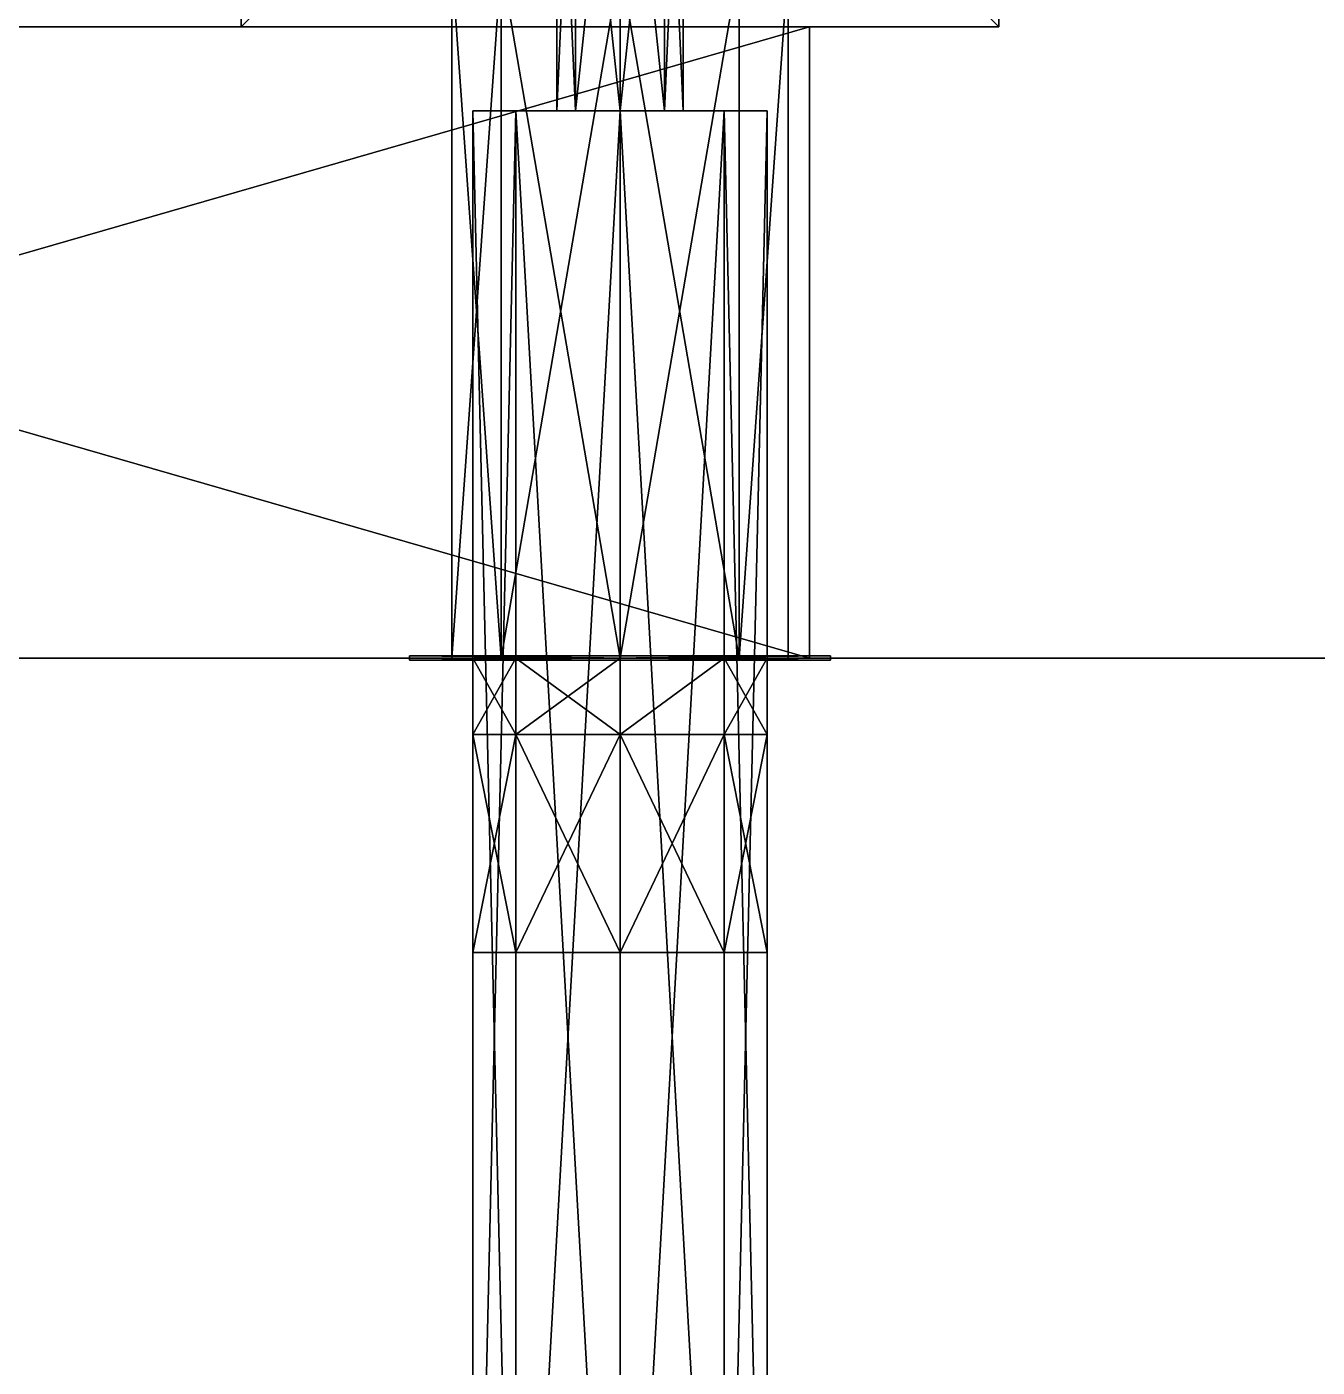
# Model space of a CAD drawing. Extents: x -150 to 2334, y -150 to 2984.
# Drawn here: x 1659.9 to 1690.57, y 759.61 to 791.46 of the extents above; entities that cross this region are included whole.
import ezdxf

# ---------------------------------------------------------------- set-up
doc = ezdxf.new("R2010")
doc.units = 0
for name, color, linetype in [('LAYER0', 7, 'CONTINUOUS'), ('LAYER108', 7, 'CONTINUOUS'), ('LAYER125', 7, 'CONTINUOUS'), ('LAYER142', 7, 'CONTINUOUS'), ('LAYER143', 9, 'CONTINUOUS'), ('LAYER159', 7, 'CONTINUOUS'), ('LAYER160', 9, 'CONTINUOUS'), ('LAYER243', 7, 'CONTINUOUS'), ('LAYER244', 9, 'CONTINUOUS'), ('LAYER248', 254, 'CONTINUOUS'), ('LAYER260', 9, 'CONTINUOUS'), ('LAYER261', 251, 'CONTINUOUS'), ('LAYER265', 254, 'CONTINUOUS'), ('LAYER277', 7, 'CONTINUOUS'), ('LAYER310', 7, 'CONTINUOUS'), ('LAYER361', 253, 'CONTINUOUS'), ('LAYER363', 253, 'CONTINUOUS'), ('LAYER365', 253, 'CONTINUOUS'), ('LAYER367', 253, 'CONTINUOUS'), ('LAYER369', 253, 'CONTINUOUS')]:
    doc.layers.add(name, color=color, linetype=linetype)

msp = doc.modelspace()

# ---------------------------------------------------------------- linework, layer by layer
at = {"layer": 'LAYER0', "invisible_edges": 1}
for points in [[(2334, 2984, -5), (-150, -150, -5), (-150, 2984, -5), (2334, 2984, -5)], [(-150, -150, -5), (2334, 2984, -5), (2334, -150, -5), (-150, -150, -5)], [(2334, -150), (-150, 2984), (-150, -150), (2334, -150)], [(-150, 2984), (2334, -150), (2334, 2984), (-150, 2984)]]:
    msp.add_3dface(points, dxfattribs=at)
at = {"layer": 'LAYER108', "invisible_edges": 1}
for points in [[(2139.4, 1489.128, 866), (1674, 776.4584, 866), (2139.4, 776.4584, 866), (2139.4, 1489.128, 866)], [(1674, 776.4584, 866), (2139.4, 1489.128, 866), (1674, 1489.128, 866), (1674, 776.4584, 866)], [(1674, 1489.128, 848), (1674, 776.4584, 866), (1674, 1489.128, 866), (1674, 1489.128, 848)], [(1674, 776.4584, 866), (1674, 1489.128, 848), (1674, 776.4584, 848), (1674, 776.4584, 866)], [(1674, 1489.128, 848), (2139.4, 776.4584, 848), (1674, 776.4584, 848), (1674, 1489.128, 848)], [(2139.4, 776.4584, 848), (1674, 1489.128, 848), (2139.4, 1489.128, 848), (2139.4, 776.4584, 848)], [(2139.4, 776.4584, 848), (1674, 776.4584, 866), (1674, 776.4584, 848), (2139.4, 776.4584, 848)], [(1674, 776.4584, 866), (2139.4, 776.4584, 848), (2139.4, 776.4584, 866), (1674, 776.4584, 866)]]:
    msp.add_3dface(points, dxfattribs=at)
at = {"layer": 'LAYER125', "invisible_edges": 1}
for points in [[(2139.4, 1489.128, 1934), (1674, 776.4584, 1934), (2139.4, 776.4584, 1934), (2139.4, 1489.128, 1934)], [(1674, 776.4584, 1934), (2139.4, 1489.128, 1934), (1674, 1489.128, 1934), (1674, 776.4584, 1934)], [(1674, 1489.128, 1916), (1674, 776.4584, 1934), (1674, 1489.128, 1934), (1674, 1489.128, 1916)], [(1674, 776.4584, 1934), (1674, 1489.128, 1916), (1674, 776.4584, 1916), (1674, 776.4584, 1934)], [(1674, 1489.128, 1916), (2139.4, 776.4584, 1916), (1674, 776.4584, 1916), (1674, 1489.128, 1916)], [(2139.4, 776.4584, 1916), (1674, 1489.128, 1916), (2139.4, 1489.128, 1916), (2139.4, 776.4584, 1916)], [(2139.4, 776.4584, 1916), (1674, 776.4584, 1934), (1674, 776.4584, 1916), (2139.4, 776.4584, 1916)], [(1674, 776.4584, 1934), (2139.4, 776.4584, 1916), (2139.4, 776.4584, 1934), (1674, 776.4584, 1934)]]:
    msp.add_3dface(points, dxfattribs=at)
at = {"layer": 'LAYER142', "invisible_edges": 1}
for points in [[(2139.4, 1489.128, 1184), (1614, 776.4584, 1184), (2139.4, 776.4584, 1184), (2139.4, 1489.128, 1184)], [(1614, 776.4584, 1184), (2139.4, 1489.128, 1184), (1614, 1489.128, 1184), (1614, 776.4584, 1184)], [(1614, 1489.128, 1166), (2139.4, 776.4584, 1166), (1614, 776.4584, 1166), (1614, 1489.128, 1166)], [(2139.4, 776.4584, 1166), (1614, 1489.128, 1166), (2139.4, 1489.128, 1166), (2139.4, 776.4584, 1166)], [(2139.4, 776.4584, 1166), (1614, 776.4584, 1184), (1614, 776.4584, 1166), (2139.4, 776.4584, 1166)], [(1614, 776.4584, 1184), (2139.4, 776.4584, 1166), (2139.4, 776.4584, 1184), (1614, 776.4584, 1184)]]:
    msp.add_3dface(points, dxfattribs=at)
at = {"layer": 'LAYER143'}
for points in [[(1671.172, 792.9584, 1177.828), (1670, 792.9584, 1175), (1671.172, 776.4584, 1177.828), (1671.172, 792.9584, 1177.828)], [(1671.172, 776.4584, 1177.828), (1670, 792.9584, 1175), (1670, 776.4584, 1175), (1671.172, 776.4584, 1177.828)], [(1670, 792.9584, 1175), (1671.172, 792.9584, 1172.172), (1670, 776.4584, 1175), (1670, 792.9584, 1175)], [(1670, 776.4584, 1175), (1671.172, 792.9584, 1172.172), (1671.172, 776.4584, 1172.172), (1670, 776.4584, 1175)], [(1674, 792.9584, 1179), (1671.172, 792.9584, 1177.828), (1674, 776.4584, 1179), (1674, 792.9584, 1179)], [(1674, 776.4584, 1179), (1671.172, 792.9584, 1177.828), (1671.172, 776.4584, 1177.828), (1674, 776.4584, 1179)], [(1671.172, 792.9584, 1172.172), (1674, 792.9584, 1171), (1671.172, 776.4584, 1172.172), (1671.172, 792.9584, 1172.172)], [(1671.172, 776.4584, 1172.172), (1674, 792.9584, 1171), (1674, 776.4584, 1171), (1671.172, 776.4584, 1172.172)], [(1671.172, 792.9584, 1172.172), (1674, 792.9584, 1171), (1671.172, 776.4584, 1172.172), (1671.172, 792.9584, 1172.172)], [(1671.172, 776.4584, 1172.172), (1674, 792.9584, 1171), (1674, 776.4584, 1171), (1671.172, 776.4584, 1172.172)], [(1676.828, 792.9584, 1177.828), (1674, 792.9584, 1179), (1676.828, 776.4584, 1177.828), (1676.828, 792.9584, 1177.828)], [(1676.828, 776.4584, 1177.828), (1674, 792.9584, 1179), (1674, 776.4584, 1179), (1676.828, 776.4584, 1177.828)], [(1674, 792.9584, 1171), (1676.828, 792.9584, 1172.172), (1674, 776.4584, 1171), (1674, 792.9584, 1171)], [(1674, 776.4584, 1171), (1676.828, 792.9584, 1172.172), (1676.828, 776.4584, 1172.172), (1674, 776.4584, 1171)], [(1676.828, 792.9584, 1177.828), (1676.828, 776.4584, 1177.828), (1678, 792.9584, 1175), (1676.828, 792.9584, 1177.828)], [(1678, 792.9584, 1175), (1676.828, 776.4584, 1177.828), (1678, 776.4584, 1175), (1678, 792.9584, 1175)], [(1678, 776.4584, 1175), (1676.828, 776.4584, 1172.172), (1678, 792.9584, 1175), (1678, 776.4584, 1175)], [(1678, 792.9584, 1175), (1676.828, 776.4584, 1172.172), (1676.828, 792.9584, 1172.172), (1678, 792.9584, 1175)], [(1679, 776.5084, 1180), (1679, 776.5084, 1170), (1669, 776.5084, 1180), (1679, 776.5084, 1180)], [(1669, 776.5084, 1180), (1679, 776.5084, 1170), (1669, 776.5084, 1170), (1669, 776.5084, 1180)], [(1679, 776.4084, 1180), (1679, 776.5084, 1180), (1669, 776.4084, 1180), (1679, 776.4084, 1180)], [(1669, 776.4084, 1180), (1679, 776.5084, 1180), (1669, 776.5084, 1180), (1669, 776.4084, 1180)], [(1669, 776.5084, 1180), (1669, 776.4084, 1180), (1669, 776.5084, 1170), (1669, 776.5084, 1180)], [(1669, 776.5084, 1170), (1669, 776.4084, 1180), (1669, 776.4084, 1170), (1669, 776.5084, 1170)], [(1669, 776.4084, 1170), (1669, 776.5084, 1170), (1679, 776.4084, 1170), (1669, 776.4084, 1170)], [(1679, 776.4084, 1170), (1669, 776.5084, 1170), (1679, 776.5084, 1170), (1679, 776.4084, 1170)], [(1679, 776.5084, 1180), (1679, 776.5084, 1170), (1669, 776.5084, 1180), (1679, 776.5084, 1180)], [(1669, 776.5084, 1180), (1679, 776.5084, 1170), (1669, 776.5084, 1170), (1669, 776.5084, 1180)], [(1669, 776.5084, 1170), (1669, 776.4084, 1170), (1669, 776.5084, 1180), (1669, 776.5084, 1170)], [(1669, 776.5084, 1180), (1669, 776.4084, 1170), (1669, 776.4084, 1180), (1669, 776.5084, 1180)], [(1669, 776.4084, 1170), (1669, 776.5084, 1170), (1679, 776.4084, 1170), (1669, 776.4084, 1170)], [(1679, 776.4084, 1170), (1669, 776.5084, 1170), (1679, 776.5084, 1170), (1679, 776.4084, 1170)], [(1679, 776.4084, 1180), (1679, 776.5084, 1180), (1669, 776.4084, 1180), (1679, 776.4084, 1180)], [(1669, 776.4084, 1180), (1679, 776.5084, 1180), (1669, 776.5084, 1180), (1669, 776.4084, 1180)], [(1679, 776.4084, 1180), (1679, 776.4084, 1170), (1669, 776.4084, 1180), (1679, 776.4084, 1180)], [(1669, 776.4084, 1180), (1679, 776.4084, 1170), (1669, 776.4084, 1170), (1669, 776.4084, 1180)], [(1669, 776.4084, 1180), (1669, 776.4084, 1170), (1679, 776.4084, 1180), (1669, 776.4084, 1180)], [(1679, 776.4084, 1180), (1669, 776.4084, 1170), (1679, 776.4084, 1170), (1679, 776.4084, 1180)], [(1670.5, 776.4584, 1175), (1670.5, 774.6381, 1175), (1671.525, 776.4584, 1177.475), (1670.5, 776.4584, 1175)], [(1671.525, 776.4584, 1177.475), (1670.5, 774.6381, 1175), (1671.525, 774.6381, 1177.475), (1671.525, 776.4584, 1177.475)], [(1671.525, 776.4584, 1172.525), (1671.525, 774.6381, 1172.525), (1670.5, 776.4584, 1175), (1671.525, 776.4584, 1172.525)], [(1670.5, 776.4584, 1175), (1671.525, 774.6381, 1172.525), (1670.5, 774.6381, 1175), (1670.5, 776.4584, 1175)], [(1671.525, 776.4584, 1177.475), (1671.525, 774.6381, 1177.475), (1674, 776.4584, 1178.5), (1671.525, 776.4584, 1177.475)], [(1674, 776.4584, 1178.5), (1671.525, 774.6381, 1177.475), (1674, 774.6381, 1178.5), (1674, 776.4584, 1178.5)], [(1671.525, 774.6381, 1172.525), (1671.525, 776.4584, 1172.525), (1674, 774.6381, 1171.5), (1671.525, 774.6381, 1172.525)], [(1674, 774.6381, 1171.5), (1671.525, 776.4584, 1172.525), (1674, 776.4584, 1171.5), (1674, 774.6381, 1171.5)], [(1671.525, 776.4584, 1172.525), (1674, 776.4584, 1171.5), (1671.525, 774.6381, 1172.525), (1671.525, 776.4584, 1172.525)], [(1671.525, 774.6381, 1172.525), (1674, 776.4584, 1171.5), (1674, 774.6381, 1171.5), (1671.525, 774.6381, 1172.525)], [(1674, 776.4584, 1178.5), (1674, 774.6381, 1178.5), (1676.475, 776.4584, 1177.475), (1674, 776.4584, 1178.5)], [(1676.475, 776.4584, 1177.475), (1674, 774.6381, 1178.5), (1676.475, 774.6381, 1177.475), (1676.475, 776.4584, 1177.475)], [(1676.475, 774.6381, 1172.525), (1674, 774.6381, 1171.5), (1676.475, 776.4584, 1172.525), (1676.475, 774.6381, 1172.525)], [(1676.475, 776.4584, 1172.525), (1674, 774.6381, 1171.5), (1674, 776.4584, 1171.5), (1676.475, 776.4584, 1172.525)], [(1676.475, 774.6381, 1177.475), (1677.5, 774.6381, 1175), (1676.475, 776.4584, 1177.475), (1676.475, 774.6381, 1177.475)], [(1676.475, 776.4584, 1177.475), (1677.5, 774.6381, 1175), (1677.5, 776.4584, 1175), (1676.475, 776.4584, 1177.475)], [(1677.5, 774.6381, 1175), (1676.475, 774.6381, 1172.525), (1677.5, 776.4584, 1175), (1677.5, 774.6381, 1175)], [(1677.5, 776.4584, 1175), (1676.475, 774.6381, 1172.525), (1676.475, 776.4584, 1172.525), (1677.5, 776.4584, 1175)], [(1679, 776.5084, 1170), (1679, 776.4084, 1170), (1679, 776.5084, 1180), (1679, 776.5084, 1170)], [(1679, 776.5084, 1180), (1679, 776.4084, 1170), (1679, 776.4084, 1180), (1679, 776.5084, 1180)], [(1679, 776.4084, 1170), (1679, 776.5084, 1170), (1679, 776.4084, 1180), (1679, 776.4084, 1170)], [(1679, 776.4084, 1180), (1679, 776.5084, 1170), (1679, 776.5084, 1180), (1679, 776.4084, 1180)], [(1671.525, 774.6381, 1177.475), (1670.5, 774.6381, 1175), (1671.525, 769.4584, 1177.475), (1671.525, 774.6381, 1177.475)], [(1671.525, 769.4584, 1177.475), (1670.5, 774.6381, 1175), (1670.5, 769.4584, 1175), (1671.525, 769.4584, 1177.475)], [(1670.5, 774.6381, 1175), (1671.525, 774.6381, 1172.525), (1670.5, 769.4584, 1175), (1670.5, 774.6381, 1175)], [(1670.5, 769.4584, 1175), (1671.525, 774.6381, 1172.525), (1671.525, 769.4584, 1172.525), (1670.5, 769.4584, 1175)], [(1674, 774.6381, 1178.5), (1671.525, 774.6381, 1177.475), (1674, 769.4584, 1178.5), (1674, 774.6381, 1178.5)], [(1674, 769.4584, 1178.5), (1671.525, 774.6381, 1177.475), (1671.525, 769.4584, 1177.475), (1674, 769.4584, 1178.5)], [(1671.525, 769.4584, 1172.525), (1671.525, 774.6381, 1172.525), (1674, 769.4584, 1171.5), (1671.525, 769.4584, 1172.525)], [(1674, 769.4584, 1171.5), (1671.525, 774.6381, 1172.525), (1674, 774.6381, 1171.5), (1674, 769.4584, 1171.5)], [(1671.525, 774.6381, 1172.525), (1674, 774.6381, 1171.5), (1671.525, 769.4584, 1172.525), (1671.525, 774.6381, 1172.525)], [(1671.525, 769.4584, 1172.525), (1674, 774.6381, 1171.5), (1674, 769.4584, 1171.5), (1671.525, 769.4584, 1172.525)], [(1676.475, 774.6381, 1177.475), (1674, 774.6381, 1178.5), (1676.475, 769.4584, 1177.475), (1676.475, 774.6381, 1177.475)], [(1676.475, 769.4584, 1177.475), (1674, 774.6381, 1178.5), (1674, 769.4584, 1178.5), (1676.475, 769.4584, 1177.475)], [(1676.475, 769.4584, 1172.525), (1674, 769.4584, 1171.5), (1676.475, 774.6381, 1172.525), (1676.475, 769.4584, 1172.525)], [(1676.475, 774.6381, 1172.525), (1674, 769.4584, 1171.5), (1674, 774.6381, 1171.5), (1676.475, 774.6381, 1172.525)], [(1676.475, 769.4584, 1177.475), (1677.5, 769.4584, 1175), (1676.475, 774.6381, 1177.475), (1676.475, 769.4584, 1177.475)], [(1676.475, 774.6381, 1177.475), (1677.5, 769.4584, 1175), (1677.5, 774.6381, 1175), (1676.475, 774.6381, 1177.475)], [(1677.5, 769.4584, 1175), (1676.475, 769.4584, 1172.525), (1677.5, 774.6381, 1175), (1677.5, 769.4584, 1175)], [(1677.5, 774.6381, 1175), (1676.475, 769.4584, 1172.525), (1676.475, 774.6381, 1172.525), (1677.5, 774.6381, 1175)], [(1671.525, 769.4584, 1177.475), (1670.5, 769.4584, 1175), (1677.5, 769.4584, 1175), (1671.525, 769.4584, 1177.475)], [(1677.5, 769.4584, 1175), (1670.5, 769.4584, 1175), (1676.475, 769.4584, 1172.525), (1677.5, 769.4584, 1175)], [(1676.475, 769.4584, 1172.525), (1670.5, 769.4584, 1175), (1674, 769.4584, 1171.5), (1676.475, 769.4584, 1172.525)], [(1674, 769.4584, 1171.5), (1670.5, 769.4584, 1175), (1671.525, 769.4584, 1172.525), (1674, 769.4584, 1171.5)], [(1674, 769.4584, 1178.5), (1671.525, 769.4584, 1177.475), (1676.475, 769.4584, 1177.475), (1674, 769.4584, 1178.5)], [(1676.475, 769.4584, 1177.475), (1671.525, 769.4584, 1177.475), (1677.5, 769.4584, 1175), (1676.475, 769.4584, 1177.475)]]:
    msp.add_3dface(points, dxfattribs=at)
at = {"layer": 'LAYER159', "invisible_edges": 1}
for points in [[(2139.4, 1489.128, 1578), (1614, 776.4584, 1578), (2139.4, 776.4584, 1578), (2139.4, 1489.128, 1578)], [(1614, 776.4584, 1578), (2139.4, 1489.128, 1578), (1614, 1489.128, 1578), (1614, 776.4584, 1578)], [(1614, 1489.128, 1560), (2139.4, 776.4584, 1560), (1614, 776.4584, 1560), (1614, 1489.128, 1560)], [(2139.4, 776.4584, 1560), (1614, 1489.128, 1560), (2139.4, 1489.128, 1560), (2139.4, 776.4584, 1560)], [(2139.4, 776.4584, 1560), (1614, 776.4584, 1578), (1614, 776.4584, 1560), (2139.4, 776.4584, 1560)], [(1614, 776.4584, 1578), (2139.4, 776.4584, 1560), (2139.4, 776.4584, 1578), (1614, 776.4584, 1578)]]:
    msp.add_3dface(points, dxfattribs=at)
at = {"layer": 'LAYER160'}
for points in [[(1671.172, 792.9584, 1571.828), (1670, 792.9584, 1569), (1671.172, 776.4584, 1571.828), (1671.172, 792.9584, 1571.828)], [(1671.172, 776.4584, 1571.828), (1670, 792.9584, 1569), (1670, 776.4584, 1569), (1671.172, 776.4584, 1571.828)], [(1670, 792.9584, 1569), (1671.172, 792.9584, 1566.172), (1670, 776.4584, 1569), (1670, 792.9584, 1569)], [(1670, 776.4584, 1569), (1671.172, 792.9584, 1566.172), (1671.172, 776.4584, 1566.172), (1670, 776.4584, 1569)], [(1674, 792.9584, 1573), (1671.172, 792.9584, 1571.828), (1674, 776.4584, 1573), (1674, 792.9584, 1573)], [(1674, 776.4584, 1573), (1671.172, 792.9584, 1571.828), (1671.172, 776.4584, 1571.828), (1674, 776.4584, 1573)], [(1671.172, 792.9584, 1566.172), (1674, 792.9584, 1565), (1671.172, 776.4584, 1566.172), (1671.172, 792.9584, 1566.172)], [(1671.172, 776.4584, 1566.172), (1674, 792.9584, 1565), (1674, 776.4584, 1565), (1671.172, 776.4584, 1566.172)], [(1671.172, 792.9584, 1566.172), (1674, 792.9584, 1565), (1671.172, 776.4584, 1566.172), (1671.172, 792.9584, 1566.172)], [(1671.172, 776.4584, 1566.172), (1674, 792.9584, 1565), (1674, 776.4584, 1565), (1671.172, 776.4584, 1566.172)], [(1676.828, 792.9584, 1571.828), (1674, 792.9584, 1573), (1676.828, 776.4584, 1571.828), (1676.828, 792.9584, 1571.828)], [(1676.828, 776.4584, 1571.828), (1674, 792.9584, 1573), (1674, 776.4584, 1573), (1676.828, 776.4584, 1571.828)], [(1674, 792.9584, 1565), (1676.828, 792.9584, 1566.172), (1674, 776.4584, 1565), (1674, 792.9584, 1565)], [(1674, 776.4584, 1565), (1676.828, 792.9584, 1566.172), (1676.828, 776.4584, 1566.172), (1674, 776.4584, 1565)], [(1676.828, 792.9584, 1571.828), (1676.828, 776.4584, 1571.828), (1678, 792.9584, 1569), (1676.828, 792.9584, 1571.828)], [(1678, 792.9584, 1569), (1676.828, 776.4584, 1571.828), (1678, 776.4584, 1569), (1678, 792.9584, 1569)], [(1678, 776.4584, 1569), (1676.828, 776.4584, 1566.172), (1678, 792.9584, 1569), (1678, 776.4584, 1569)], [(1678, 792.9584, 1569), (1676.828, 776.4584, 1566.172), (1676.828, 792.9584, 1566.172), (1678, 792.9584, 1569)], [(1679, 776.5084, 1574), (1679, 776.5084, 1564), (1669, 776.5084, 1574), (1679, 776.5084, 1574)], [(1669, 776.5084, 1574), (1679, 776.5084, 1564), (1669, 776.5084, 1564), (1669, 776.5084, 1574)], [(1679, 776.4084, 1574), (1679, 776.5084, 1574), (1669, 776.4084, 1574), (1679, 776.4084, 1574)], [(1669, 776.4084, 1574), (1679, 776.5084, 1574), (1669, 776.5084, 1574), (1669, 776.4084, 1574)], [(1669, 776.5084, 1574), (1669, 776.4084, 1574), (1669, 776.5084, 1564), (1669, 776.5084, 1574)], [(1669, 776.5084, 1564), (1669, 776.4084, 1574), (1669, 776.4084, 1564), (1669, 776.5084, 1564)], [(1669, 776.4084, 1564), (1669, 776.5084, 1564), (1679, 776.4084, 1564), (1669, 776.4084, 1564)], [(1679, 776.4084, 1564), (1669, 776.5084, 1564), (1679, 776.5084, 1564), (1679, 776.4084, 1564)], [(1679, 776.5084, 1574), (1679, 776.5084, 1564), (1669, 776.5084, 1574), (1679, 776.5084, 1574)], [(1669, 776.5084, 1574), (1679, 776.5084, 1564), (1669, 776.5084, 1564), (1669, 776.5084, 1574)], [(1669, 776.5084, 1564), (1669, 776.4084, 1564), (1669, 776.5084, 1574), (1669, 776.5084, 1564)], [(1669, 776.5084, 1574), (1669, 776.4084, 1564), (1669, 776.4084, 1574), (1669, 776.5084, 1574)], [(1669, 776.4084, 1564), (1669, 776.5084, 1564), (1679, 776.4084, 1564), (1669, 776.4084, 1564)], [(1679, 776.4084, 1564), (1669, 776.5084, 1564), (1679, 776.5084, 1564), (1679, 776.4084, 1564)], [(1679, 776.4084, 1574), (1679, 776.5084, 1574), (1669, 776.4084, 1574), (1679, 776.4084, 1574)], [(1669, 776.4084, 1574), (1679, 776.5084, 1574), (1669, 776.5084, 1574), (1669, 776.4084, 1574)], [(1679, 776.4084, 1574), (1679, 776.4084, 1564), (1669, 776.4084, 1574), (1679, 776.4084, 1574)], [(1669, 776.4084, 1574), (1679, 776.4084, 1564), (1669, 776.4084, 1564), (1669, 776.4084, 1574)], [(1669, 776.4084, 1574), (1669, 776.4084, 1564), (1679, 776.4084, 1574), (1669, 776.4084, 1574)], [(1679, 776.4084, 1574), (1669, 776.4084, 1564), (1679, 776.4084, 1564), (1679, 776.4084, 1574)], [(1670.5, 776.4584, 1569), (1670.5, 774.6381, 1569), (1671.525, 776.4584, 1571.475), (1670.5, 776.4584, 1569)], [(1671.525, 776.4584, 1571.475), (1670.5, 774.6381, 1569), (1671.525, 774.6381, 1571.475), (1671.525, 776.4584, 1571.475)], [(1671.525, 776.4584, 1566.525), (1671.525, 774.6381, 1566.525), (1670.5, 776.4584, 1569), (1671.525, 776.4584, 1566.525)], [(1670.5, 776.4584, 1569), (1671.525, 774.6381, 1566.525), (1670.5, 774.6381, 1569), (1670.5, 776.4584, 1569)], [(1671.525, 776.4584, 1571.475), (1671.525, 774.6381, 1571.475), (1674, 776.4584, 1572.5), (1671.525, 776.4584, 1571.475)], [(1674, 776.4584, 1572.5), (1671.525, 774.6381, 1571.475), (1674, 774.6381, 1572.5), (1674, 776.4584, 1572.5)], [(1671.525, 774.6381, 1566.525), (1671.525, 776.4584, 1566.525), (1674, 774.6381, 1565.5), (1671.525, 774.6381, 1566.525)], [(1674, 774.6381, 1565.5), (1671.525, 776.4584, 1566.525), (1674, 776.4584, 1565.5), (1674, 774.6381, 1565.5)], [(1671.525, 776.4584, 1566.525), (1674, 776.4584, 1565.5), (1671.525, 774.6381, 1566.525), (1671.525, 776.4584, 1566.525)], [(1671.525, 774.6381, 1566.525), (1674, 776.4584, 1565.5), (1674, 774.6381, 1565.5), (1671.525, 774.6381, 1566.525)], [(1674, 776.4584, 1572.5), (1674, 774.6381, 1572.5), (1676.475, 776.4584, 1571.475), (1674, 776.4584, 1572.5)], [(1676.475, 776.4584, 1571.475), (1674, 774.6381, 1572.5), (1676.475, 774.6381, 1571.475), (1676.475, 776.4584, 1571.475)], [(1676.475, 774.6381, 1566.525), (1674, 774.6381, 1565.5), (1676.475, 776.4584, 1566.525), (1676.475, 774.6381, 1566.525)], [(1676.475, 776.4584, 1566.525), (1674, 774.6381, 1565.5), (1674, 776.4584, 1565.5), (1676.475, 776.4584, 1566.525)], [(1676.475, 774.6381, 1571.475), (1677.5, 774.6381, 1569), (1676.475, 776.4584, 1571.475), (1676.475, 774.6381, 1571.475)], [(1676.475, 776.4584, 1571.475), (1677.5, 774.6381, 1569), (1677.5, 776.4584, 1569), (1676.475, 776.4584, 1571.475)], [(1677.5, 774.6381, 1569), (1676.475, 774.6381, 1566.525), (1677.5, 776.4584, 1569), (1677.5, 774.6381, 1569)], [(1677.5, 776.4584, 1569), (1676.475, 774.6381, 1566.525), (1676.475, 776.4584, 1566.525), (1677.5, 776.4584, 1569)], [(1679, 776.5084, 1564), (1679, 776.4084, 1564), (1679, 776.5084, 1574), (1679, 776.5084, 1564)], [(1679, 776.5084, 1574), (1679, 776.4084, 1564), (1679, 776.4084, 1574), (1679, 776.5084, 1574)], [(1679, 776.4084, 1564), (1679, 776.5084, 1564), (1679, 776.4084, 1574), (1679, 776.4084, 1564)], [(1679, 776.4084, 1574), (1679, 776.5084, 1564), (1679, 776.5084, 1574), (1679, 776.4084, 1574)], [(1671.525, 774.6381, 1571.475), (1670.5, 774.6381, 1569), (1671.525, 769.4584, 1571.475), (1671.525, 774.6381, 1571.475)], [(1671.525, 769.4584, 1571.475), (1670.5, 774.6381, 1569), (1670.5, 769.4584, 1569), (1671.525, 769.4584, 1571.475)], [(1670.5, 774.6381, 1569), (1671.525, 774.6381, 1566.525), (1670.5, 769.4584, 1569), (1670.5, 774.6381, 1569)], [(1670.5, 769.4584, 1569), (1671.525, 774.6381, 1566.525), (1671.525, 769.4584, 1566.525), (1670.5, 769.4584, 1569)], [(1674, 774.6381, 1572.5), (1671.525, 774.6381, 1571.475), (1674, 769.4584, 1572.5), (1674, 774.6381, 1572.5)], [(1674, 769.4584, 1572.5), (1671.525, 774.6381, 1571.475), (1671.525, 769.4584, 1571.475), (1674, 769.4584, 1572.5)], [(1671.525, 769.4584, 1566.525), (1671.525, 774.6381, 1566.525), (1674, 769.4584, 1565.5), (1671.525, 769.4584, 1566.525)], [(1674, 769.4584, 1565.5), (1671.525, 774.6381, 1566.525), (1674, 774.6381, 1565.5), (1674, 769.4584, 1565.5)], [(1671.525, 774.6381, 1566.525), (1674, 774.6381, 1565.5), (1671.525, 769.4584, 1566.525), (1671.525, 774.6381, 1566.525)], [(1671.525, 769.4584, 1566.525), (1674, 774.6381, 1565.5), (1674, 769.4584, 1565.5), (1671.525, 769.4584, 1566.525)], [(1676.475, 774.6381, 1571.475), (1674, 774.6381, 1572.5), (1676.475, 769.4584, 1571.475), (1676.475, 774.6381, 1571.475)], [(1676.475, 769.4584, 1571.475), (1674, 774.6381, 1572.5), (1674, 769.4584, 1572.5), (1676.475, 769.4584, 1571.475)], [(1676.475, 769.4584, 1566.525), (1674, 769.4584, 1565.5), (1676.475, 774.6381, 1566.525), (1676.475, 769.4584, 1566.525)], [(1676.475, 774.6381, 1566.525), (1674, 769.4584, 1565.5), (1674, 774.6381, 1565.5), (1676.475, 774.6381, 1566.525)], [(1676.475, 769.4584, 1571.475), (1677.5, 769.4584, 1569), (1676.475, 774.6381, 1571.475), (1676.475, 769.4584, 1571.475)], [(1676.475, 774.6381, 1571.475), (1677.5, 769.4584, 1569), (1677.5, 774.6381, 1569), (1676.475, 774.6381, 1571.475)], [(1677.5, 769.4584, 1569), (1676.475, 769.4584, 1566.525), (1677.5, 774.6381, 1569), (1677.5, 769.4584, 1569)], [(1677.5, 774.6381, 1569), (1676.475, 769.4584, 1566.525), (1676.475, 774.6381, 1566.525), (1677.5, 774.6381, 1569)], [(1671.525, 769.4584, 1571.475), (1670.5, 769.4584, 1569), (1677.5, 769.4584, 1569), (1671.525, 769.4584, 1571.475)], [(1677.5, 769.4584, 1569), (1670.5, 769.4584, 1569), (1676.475, 769.4584, 1566.525), (1677.5, 769.4584, 1569)], [(1676.475, 769.4584, 1566.525), (1670.5, 769.4584, 1569), (1674, 769.4584, 1565.5), (1676.475, 769.4584, 1566.525)], [(1674, 769.4584, 1565.5), (1670.5, 769.4584, 1569), (1671.525, 769.4584, 1566.525), (1674, 769.4584, 1565.5)], [(1674, 769.4584, 1572.5), (1671.525, 769.4584, 1571.475), (1676.475, 769.4584, 1571.475), (1674, 769.4584, 1572.5)], [(1676.475, 769.4584, 1571.475), (1671.525, 769.4584, 1571.475), (1677.5, 769.4584, 1569), (1676.475, 769.4584, 1571.475)]]:
    msp.add_3dface(points, dxfattribs=at)
at = {"layer": 'LAYER243', "invisible_edges": 1}
for points in [[(2164, 776.458), (1614, 758.458), (1614, 776.458), (2164, 776.458)], [(1614, 758.458), (2164, 776.458), (2164, 758.458), (1614, 758.458)], [(2164, 758.458, 2350), (1614, 776.458, 2350), (1614, 758.458, 2350), (2164, 758.458, 2350)], [(1614, 776.458, 2350), (2164, 758.458, 2350), (2164, 776.458, 2350), (1614, 776.458, 2350)], [(1614, 776.458, 2350), (2164, 776.458), (1614, 776.458), (1614, 776.458, 2350)], [(2164, 776.458), (1614, 776.458, 2350), (2164, 776.458, 2350), (2164, 776.458)]]:
    msp.add_3dface(points, dxfattribs=at)
at = {"layer": 'LAYER244'}
for points in [[(1672.939, 799.458, 87.93934), (1672.5, 789.458, 89), (1672.5, 799.458, 89), (1672.939, 799.458, 87.93934)], [(1672.939, 789.458, 87.93934), (1672.5, 789.458, 89), (1672.939, 799.458, 87.93934), (1672.939, 789.458, 87.93934)], [(1672.5, 799.458, 89), (1672.939, 789.458, 90.06066), (1672.939, 799.458, 90.06066), (1672.5, 799.458, 89)], [(1672.5, 789.458, 89), (1672.939, 789.458, 90.06066), (1672.5, 799.458, 89), (1672.5, 789.458, 89)], [(1674, 799.458, 87.5), (1672.939, 789.458, 87.93934), (1672.939, 799.458, 87.93934), (1674, 799.458, 87.5)], [(1674, 789.458, 87.5), (1672.939, 789.458, 87.93934), (1674, 799.458, 87.5), (1674, 789.458, 87.5)], [(1672.939, 799.458, 90.06066), (1674, 789.458, 90.5), (1674, 799.458, 90.5), (1672.939, 799.458, 90.06066)], [(1672.939, 789.458, 90.06066), (1674, 789.458, 90.5), (1672.939, 799.458, 90.06066), (1672.939, 789.458, 90.06066)], [(1675.061, 799.458, 87.93934), (1674, 789.458, 87.5), (1674, 799.458, 87.5), (1675.061, 799.458, 87.93934)], [(1675.061, 789.458, 87.93934), (1674, 789.458, 87.5), (1675.061, 799.458, 87.93934), (1675.061, 789.458, 87.93934)], [(1674, 799.458, 90.5), (1675.061, 789.458, 90.06066), (1675.061, 799.458, 90.06066), (1674, 799.458, 90.5)], [(1674, 789.458, 90.5), (1675.061, 789.458, 90.06066), (1674, 799.458, 90.5), (1674, 789.458, 90.5)], [(1675.5, 799.458, 89), (1675.061, 789.458, 87.93934), (1675.061, 799.458, 87.93934), (1675.5, 799.458, 89)], [(1675.5, 789.458, 89), (1675.061, 789.458, 87.93934), (1675.5, 799.458, 89), (1675.5, 789.458, 89)], [(1675.061, 799.458, 90.06066), (1675.5, 789.458, 89), (1675.5, 799.458, 89), (1675.061, 799.458, 90.06066)], [(1675.061, 789.458, 90.06066), (1675.5, 789.458, 89), (1675.061, 799.458, 90.06066), (1675.061, 789.458, 90.06066)], [(1670.5, 789.458, 89), (1671.525, 789.458, 91.47488), (1676.475, 789.458, 91.47488), (1670.5, 789.458, 89)], [(1671.525, 789.458, 86.52512), (1670.5, 789.458, 89), (1676.475, 789.458, 91.47488), (1671.525, 789.458, 86.52512)], [(1671.525, 745.458, 86.52512), (1670.5, 745.458, 89), (1670.5, 789.458, 89), (1671.525, 745.458, 86.52512)], [(1671.525, 789.458, 86.52512), (1671.525, 745.458, 86.52512), (1670.5, 789.458, 89), (1671.525, 789.458, 86.52512)], [(1670.5, 745.458, 89), (1671.525, 745.458, 91.47488), (1671.525, 789.458, 91.47488), (1670.5, 745.458, 89)], [(1670.5, 789.458, 89), (1670.5, 745.458, 89), (1671.525, 789.458, 91.47488), (1670.5, 789.458, 89)], [(1676.475, 789.458, 91.47488), (1671.525, 789.458, 91.47488), (1674, 789.458, 92.5), (1676.475, 789.458, 91.47488)], [(1677.5, 789.458, 89), (1671.525, 789.458, 86.52512), (1676.475, 789.458, 91.47488), (1677.5, 789.458, 89)], [(1676.475, 789.458, 86.52512), (1671.525, 789.458, 86.52512), (1677.5, 789.458, 89), (1676.475, 789.458, 86.52512)], [(1674, 789.458, 85.5), (1671.525, 789.458, 86.52512), (1676.475, 789.458, 86.52512), (1674, 789.458, 85.5)], [(1674, 745.458, 85.5), (1671.525, 745.458, 86.52512), (1671.525, 789.458, 86.52512), (1674, 745.458, 85.5)], [(1674, 789.458, 85.5), (1674, 745.458, 85.5), (1671.525, 789.458, 86.52512), (1674, 789.458, 85.5)], [(1671.525, 745.458, 91.47488), (1674, 745.458, 92.5), (1674, 789.458, 92.5), (1671.525, 745.458, 91.47488)], [(1671.525, 789.458, 91.47488), (1671.525, 745.458, 91.47488), (1674, 789.458, 92.5), (1671.525, 789.458, 91.47488)], [(1676.475, 745.458, 86.52512), (1674, 745.458, 85.5), (1674, 789.458, 85.5), (1676.475, 745.458, 86.52512)], [(1676.475, 789.458, 86.52512), (1676.475, 745.458, 86.52512), (1674, 789.458, 85.5), (1676.475, 789.458, 86.52512)], [(1674, 745.458, 92.5), (1676.475, 745.458, 91.47488), (1676.475, 789.458, 91.47488), (1674, 745.458, 92.5)], [(1674, 789.458, 92.5), (1674, 745.458, 92.5), (1676.475, 789.458, 91.47488), (1674, 789.458, 92.5)], [(1677.5, 745.458, 89), (1676.475, 745.458, 86.52512), (1676.475, 789.458, 86.52512), (1677.5, 745.458, 89)], [(1677.5, 789.458, 89), (1677.5, 745.458, 89), (1676.475, 789.458, 86.52512), (1677.5, 789.458, 89)], [(1676.475, 745.458, 91.47488), (1677.5, 745.458, 89), (1677.5, 789.458, 89), (1676.475, 745.458, 91.47488)], [(1676.475, 789.458, 91.47488), (1676.475, 745.458, 91.47488), (1677.5, 789.458, 89), (1676.475, 789.458, 91.47488)], [(1669, 776.508, 84), (1679, 776.508, 94), (1679, 776.508, 84), (1669, 776.508, 84)], [(1669, 776.508, 94), (1679, 776.508, 94), (1669, 776.508, 84), (1669, 776.508, 94)], [(1669, 776.408, 84), (1679, 776.508, 84), (1679, 776.408, 84), (1669, 776.408, 84)], [(1669, 776.508, 84), (1679, 776.508, 84), (1669, 776.408, 84), (1669, 776.508, 84)], [(1669, 776.508, 94), (1669, 776.408, 84), (1669, 776.508, 84), (1669, 776.508, 94)], [(1669, 776.408, 94), (1669, 776.408, 84), (1669, 776.508, 94), (1669, 776.408, 94)], [(1679, 776.408, 94), (1669, 776.508, 94), (1669, 776.408, 94), (1679, 776.408, 94)], [(1679, 776.508, 94), (1669, 776.508, 94), (1679, 776.408, 94), (1679, 776.508, 94)], [(1669, 776.408, 84), (1679, 776.408, 84), (1679, 776.408, 94), (1669, 776.408, 84)], [(1669, 776.408, 94), (1669, 776.408, 84), (1679, 776.408, 94), (1669, 776.408, 94)], [(1679, 776.508, 84), (1679, 776.408, 94), (1679, 776.508, 94), (1679, 776.508, 84)], [(1679, 776.408, 84), (1679, 776.408, 94), (1679, 776.508, 84), (1679, 776.408, 84)]]:
    msp.add_3dface(points, dxfattribs=at)
at = {"layer": 'LAYER248'}
for points in [[(1665, 791.458, 97.95), (1665, 809.458, 98.05), (1665, 809.458, 97.95), (1665, 791.458, 97.95)], [(1665, 791.458, 98.05), (1665, 809.458, 98.05), (1665, 791.458, 97.95), (1665, 791.458, 98.05)], [(1683, 809.458, 97.95), (1665, 791.458, 97.95), (1665, 809.458, 97.95), (1683, 809.458, 97.95)], [(1683, 791.458, 97.95), (1665, 791.458, 97.95), (1683, 809.458, 97.95), (1683, 791.458, 97.95)], [(1665, 809.458, 98.05), (1683, 791.458, 98.05), (1683, 809.458, 98.05), (1665, 809.458, 98.05)], [(1665, 791.458, 98.05), (1683, 791.458, 98.05), (1665, 809.458, 98.05), (1665, 791.458, 98.05)], [(1683, 809.458, 98.05), (1683, 791.458, 97.95), (1683, 791.458, 98.05), (1683, 809.458, 98.05)], [(1683, 809.458, 97.95), (1683, 791.458, 97.95), (1683, 809.458, 98.05), (1683, 809.458, 97.95)], [(1683, 791.458, 97.95), (1665, 791.458, 98.05), (1665, 791.458, 97.95), (1683, 791.458, 97.95)], [(1683, 791.458, 98.05), (1665, 791.458, 98.05), (1683, 791.458, 97.95), (1683, 791.458, 98.05)]]:
    msp.add_3dface(points, dxfattribs=at)
at = {"layer": 'LAYER260'}
for points in [[(1672.939, 799.458, 2341.061), (1672.5, 799.458, 2340), (1672.5, 789.458, 2340), (1672.939, 799.458, 2341.061)], [(1672.939, 789.458, 2341.061), (1672.939, 799.458, 2341.061), (1672.5, 789.458, 2340), (1672.939, 789.458, 2341.061)], [(1672.5, 799.458, 2340), (1672.939, 799.458, 2338.939), (1672.939, 789.458, 2338.939), (1672.5, 799.458, 2340)], [(1672.5, 789.458, 2340), (1672.5, 799.458, 2340), (1672.939, 789.458, 2338.939), (1672.5, 789.458, 2340)], [(1674, 799.458, 2341.5), (1672.939, 799.458, 2341.061), (1672.939, 789.458, 2341.061), (1674, 799.458, 2341.5)], [(1674, 789.458, 2341.5), (1674, 799.458, 2341.5), (1672.939, 789.458, 2341.061), (1674, 789.458, 2341.5)], [(1672.939, 799.458, 2338.939), (1674, 799.458, 2338.5), (1674, 789.458, 2338.5), (1672.939, 799.458, 2338.939)], [(1672.939, 789.458, 2338.939), (1672.939, 799.458, 2338.939), (1674, 789.458, 2338.5), (1672.939, 789.458, 2338.939)], [(1675.061, 799.458, 2341.061), (1674, 799.458, 2341.5), (1674, 789.458, 2341.5), (1675.061, 799.458, 2341.061)], [(1675.061, 789.458, 2341.061), (1675.061, 799.458, 2341.061), (1674, 789.458, 2341.5), (1675.061, 789.458, 2341.061)], [(1674, 799.458, 2338.5), (1675.061, 799.458, 2338.939), (1675.061, 789.458, 2338.939), (1674, 799.458, 2338.5)], [(1674, 789.458, 2338.5), (1674, 799.458, 2338.5), (1675.061, 789.458, 2338.939), (1674, 789.458, 2338.5)], [(1675.5, 799.458, 2340), (1675.061, 799.458, 2341.061), (1675.061, 789.458, 2341.061), (1675.5, 799.458, 2340)], [(1675.5, 789.458, 2340), (1675.5, 799.458, 2340), (1675.061, 789.458, 2341.061), (1675.5, 789.458, 2340)], [(1675.061, 799.458, 2338.939), (1675.5, 799.458, 2340), (1675.5, 789.458, 2340), (1675.061, 799.458, 2338.939)], [(1675.061, 789.458, 2338.939), (1675.061, 799.458, 2338.939), (1675.5, 789.458, 2340), (1675.061, 789.458, 2338.939)], [(1670.5, 789.458, 2340), (1676.475, 789.458, 2337.525), (1671.525, 789.458, 2337.525), (1670.5, 789.458, 2340)], [(1671.525, 789.458, 2342.475), (1676.475, 789.458, 2337.525), (1670.5, 789.458, 2340), (1671.525, 789.458, 2342.475)], [(1671.525, 789.458, 2342.475), (1670.5, 789.458, 2340), (1670.5, 745.458, 2340), (1671.525, 789.458, 2342.475)], [(1671.525, 745.458, 2342.475), (1671.525, 789.458, 2342.475), (1670.5, 745.458, 2340), (1671.525, 745.458, 2342.475)], [(1670.5, 789.458, 2340), (1671.525, 789.458, 2337.525), (1671.525, 745.458, 2337.525), (1670.5, 789.458, 2340)], [(1670.5, 745.458, 2340), (1670.5, 789.458, 2340), (1671.525, 745.458, 2337.525), (1670.5, 745.458, 2340)], [(1676.475, 789.458, 2337.525), (1674, 789.458, 2336.5), (1671.525, 789.458, 2337.525), (1676.475, 789.458, 2337.525)], [(1677.5, 789.458, 2340), (1676.475, 789.458, 2337.525), (1671.525, 789.458, 2342.475), (1677.5, 789.458, 2340)], [(1676.475, 789.458, 2342.475), (1677.5, 789.458, 2340), (1671.525, 789.458, 2342.475), (1676.475, 789.458, 2342.475)], [(1674, 789.458, 2343.5), (1676.475, 789.458, 2342.475), (1671.525, 789.458, 2342.475), (1674, 789.458, 2343.5)], [(1674, 789.458, 2343.5), (1671.525, 789.458, 2342.475), (1671.525, 745.458, 2342.475), (1674, 789.458, 2343.5)], [(1674, 745.458, 2343.5), (1674, 789.458, 2343.5), (1671.525, 745.458, 2342.475), (1674, 745.458, 2343.5)], [(1671.525, 789.458, 2337.525), (1674, 789.458, 2336.5), (1674, 745.458, 2336.5), (1671.525, 789.458, 2337.525)], [(1671.525, 745.458, 2337.525), (1671.525, 789.458, 2337.525), (1674, 745.458, 2336.5), (1671.525, 745.458, 2337.525)], [(1676.475, 789.458, 2342.475), (1674, 789.458, 2343.5), (1674, 745.458, 2343.5), (1676.475, 789.458, 2342.475)], [(1676.475, 745.458, 2342.475), (1676.475, 789.458, 2342.475), (1674, 745.458, 2343.5), (1676.475, 745.458, 2342.475)], [(1674, 789.458, 2336.5), (1676.475, 789.458, 2337.525), (1676.475, 745.458, 2337.525), (1674, 789.458, 2336.5)], [(1674, 745.458, 2336.5), (1674, 789.458, 2336.5), (1676.475, 745.458, 2337.525), (1674, 745.458, 2336.5)], [(1677.5, 789.458, 2340), (1676.475, 789.458, 2342.475), (1676.475, 745.458, 2342.475), (1677.5, 789.458, 2340)], [(1677.5, 745.458, 2340), (1677.5, 789.458, 2340), (1676.475, 745.458, 2342.475), (1677.5, 745.458, 2340)], [(1676.475, 789.458, 2337.525), (1677.5, 789.458, 2340), (1677.5, 745.458, 2340), (1676.475, 789.458, 2337.525)], [(1676.475, 745.458, 2337.525), (1676.475, 789.458, 2337.525), (1677.5, 745.458, 2340), (1676.475, 745.458, 2337.525)]]:
    msp.add_3dface(points, dxfattribs=at)
at = {"layer": 'LAYER261'}
for points in [[(1669, 776.408, 2335), (1669, 776.408, 2335), (1669, 776.508, 2335), (1669, 776.408, 2335)], [(1669, 776.508, 2345), (1669, 776.508, 2335), (1669, 776.408, 2335), (1669, 776.408, 2345)], [(1679, 776.408, 2335), (1669, 776.408, 2335), (1669, 776.508, 2335), (1679, 776.508, 2335)], [(1679, 776.508, 2335), (1669, 776.508, 2335), (1669, 776.508, 2345), (1679, 776.508, 2345)], [(1679, 776.508, 2345), (1669, 776.508, 2345), (1669, 776.408, 2345), (1679, 776.408, 2345)], [(1679, 776.408, 2335), (1669, 776.408, 2335), (1669, 776.408, 2335), (1679, 776.408, 2335)], [(1669, 776.408, 2345), (1669, 776.408, 2335), (1679, 776.408, 2335), (1679, 776.408, 2345)], [(1679, 776.508, 2345), (1679, 776.508, 2335), (1679, 776.508, 2345)], [(1679, 776.408, 2345), (1679, 776.408, 2345), (1679, 776.508, 2345), (1679, 776.408, 2345)], [(1679, 776.408, 2345), (1679, 776.408, 2335), (1679, 776.508, 2335), (1679, 776.508, 2345)]]:
    msp.add_3dface(points, dxfattribs=at)
at = {"layer": 'LAYER265'}
for points in [[(1665, 809.458, 2331.05), (1665, 791.458, 2330.95), (1665, 791.458, 2331.05), (1665, 809.458, 2331.05)], [(1665, 809.458, 2330.95), (1665, 791.458, 2330.95), (1665, 809.458, 2331.05), (1665, 809.458, 2330.95)], [(1683, 809.458, 2331.05), (1665, 791.458, 2331.05), (1683, 791.458, 2331.05), (1683, 809.458, 2331.05)], [(1665, 809.458, 2331.05), (1665, 791.458, 2331.05), (1683, 809.458, 2331.05), (1665, 809.458, 2331.05)], [(1683, 791.458, 2330.95), (1665, 809.458, 2330.95), (1683, 809.458, 2330.95), (1683, 791.458, 2330.95)], [(1665, 791.458, 2330.95), (1665, 809.458, 2330.95), (1683, 791.458, 2330.95), (1665, 791.458, 2330.95)], [(1683, 791.458, 2331.05), (1683, 809.458, 2330.95), (1683, 809.458, 2331.05), (1683, 791.458, 2331.05)], [(1683, 791.458, 2330.95), (1683, 809.458, 2330.95), (1683, 791.458, 2331.05), (1683, 791.458, 2330.95)], [(1665, 791.458, 2331.05), (1683, 791.458, 2330.95), (1683, 791.458, 2331.05), (1665, 791.458, 2331.05)], [(1665, 791.458, 2330.95), (1683, 791.458, 2330.95), (1665, 791.458, 2331.05), (1665, 791.458, 2330.95)]]:
    msp.add_3dface(points, dxfattribs=at)
at = {"layer": 'LAYER277', "invisible_edges": 1}
for points in [[(2164, 776.455, 80), (1614, 1489.125, 80), (2164, 1489.125, 80), (2164, 776.455, 80)], [(1614, 1489.125, 80), (2164, 776.455, 80), (1614, 776.455, 80), (1614, 1489.125, 80)], [(1614, 776.455, 98), (2164, 1489.125, 98), (1614, 1489.125, 98), (1614, 776.455, 98)], [(2164, 1489.125, 98), (1614, 776.455, 98), (2164, 776.455, 98), (2164, 1489.125, 98)], [(2164, 776.455, 80), (1614, 776.455, 98), (1614, 776.455, 80), (2164, 776.455, 80)], [(1614, 776.455, 98), (2164, 776.455, 80), (2164, 776.455, 98), (1614, 776.455, 98)]]:
    msp.add_3dface(points, dxfattribs=at)
at = {"layer": 'LAYER310', "invisible_edges": 1}
for points in [[(2164, 1489.125, 2349), (1614, 776.455, 2349), (2164, 776.455, 2349), (2164, 1489.125, 2349)], [(1614, 776.455, 2349), (2164, 1489.125, 2349), (1614, 1489.125, 2349), (1614, 776.455, 2349)], [(1614, 1489.125, 2331), (2164, 776.455, 2331), (1614, 776.455, 2331), (1614, 1489.125, 2331)], [(2164, 776.455, 2331), (1614, 1489.125, 2331), (2164, 1489.125, 2331), (2164, 776.455, 2331)], [(2164, 776.455, 2331), (1614, 776.455, 2349), (1614, 776.455, 2331), (2164, 776.455, 2331)], [(1614, 776.455, 2349), (2164, 776.455, 2331), (2164, 776.455, 2349), (1614, 776.455, 2349)]]:
    msp.add_3dface(points, dxfattribs=at)
at = {"layer": 'LAYER361'}
for points in [[(1626.5, 776.458, 176.2174), (1626.5, 791.458, 176.2174), (1678.5, 776.458, 176.2174), (1626.5, 776.458, 176.2174)], [(1678.5, 776.458, 176.2174), (1626.5, 791.458, 176.2174), (1678.5, 791.458, 176.2174), (1678.5, 776.458, 176.2174)], [(1678.5, 776.458, 189.7826), (1678.5, 791.458, 189.7826), (1626.5, 776.458, 189.7826), (1678.5, 776.458, 189.7826)], [(1626.5, 776.458, 189.7826), (1678.5, 791.458, 189.7826), (1626.5, 791.458, 189.7826), (1626.5, 776.458, 189.7826)], [(1626.5, 791.458, 176.2174), (1626.5, 791.458, 189.7826), (1678.5, 791.458, 176.2174), (1626.5, 791.458, 176.2174)], [(1678.5, 791.458, 176.2174), (1626.5, 791.458, 189.7826), (1678.5, 791.458, 189.7826), (1678.5, 791.458, 176.2174)], [(1678.5, 776.458, 176.2174), (1678.5, 791.458, 176.2174), (1678.5, 776.458, 189.7826), (1678.5, 776.458, 176.2174)], [(1678.5, 776.458, 189.7826), (1678.5, 791.458, 176.2174), (1678.5, 791.458, 189.7826), (1678.5, 776.458, 189.7826)]]:
    msp.add_3dface(points, dxfattribs=at)
at = {"layer": 'LAYER363'}
for points in [[(1626.5, 776.458, 692.2174), (1626.5, 791.458, 692.2174), (1678.5, 776.458, 692.2174), (1626.5, 776.458, 692.2174)], [(1678.5, 776.458, 692.2174), (1626.5, 791.458, 692.2174), (1678.5, 791.458, 692.2174), (1678.5, 776.458, 692.2174)], [(1678.5, 776.458, 705.7826), (1678.5, 791.458, 705.7826), (1626.5, 776.458, 705.7826), (1678.5, 776.458, 705.7826)], [(1626.5, 776.458, 705.7826), (1678.5, 791.458, 705.7826), (1626.5, 791.458, 705.7826), (1626.5, 776.458, 705.7826)], [(1626.5, 791.458, 692.2174), (1626.5, 791.458, 705.7826), (1678.5, 791.458, 692.2174), (1626.5, 791.458, 692.2174)], [(1678.5, 791.458, 692.2174), (1626.5, 791.458, 705.7826), (1678.5, 791.458, 705.7826), (1678.5, 791.458, 692.2174)], [(1678.5, 776.458, 692.2174), (1678.5, 791.458, 692.2174), (1678.5, 776.458, 705.7826), (1678.5, 776.458, 692.2174)], [(1678.5, 776.458, 705.7826), (1678.5, 791.458, 692.2174), (1678.5, 791.458, 705.7826), (1678.5, 776.458, 705.7826)]]:
    msp.add_3dface(points, dxfattribs=at)
at = {"layer": 'LAYER365'}
for points in [[(1626.5, 776.458, 1208.217), (1626.5, 791.458, 1208.217), (1678.5, 776.458, 1208.217), (1626.5, 776.458, 1208.217)], [(1678.5, 776.458, 1208.217), (1626.5, 791.458, 1208.217), (1678.5, 791.458, 1208.217), (1678.5, 776.458, 1208.217)], [(1678.5, 776.458, 1221.783), (1678.5, 791.458, 1221.783), (1626.5, 776.458, 1221.783), (1678.5, 776.458, 1221.783)], [(1626.5, 776.458, 1221.783), (1678.5, 791.458, 1221.783), (1626.5, 791.458, 1221.783), (1626.5, 776.458, 1221.783)], [(1626.5, 791.458, 1208.217), (1626.5, 791.458, 1221.783), (1678.5, 791.458, 1208.217), (1626.5, 791.458, 1208.217)], [(1678.5, 791.458, 1208.217), (1626.5, 791.458, 1221.783), (1678.5, 791.458, 1221.783), (1678.5, 791.458, 1208.217)], [(1678.5, 776.458, 1208.217), (1678.5, 791.458, 1208.217), (1678.5, 776.458, 1221.783), (1678.5, 776.458, 1208.217)], [(1678.5, 776.458, 1221.783), (1678.5, 791.458, 1208.217), (1678.5, 791.458, 1221.783), (1678.5, 776.458, 1221.783)]]:
    msp.add_3dface(points, dxfattribs=at)
at = {"layer": 'LAYER367'}
for points in [[(1626.5, 776.458, 1724.217), (1626.5, 791.458, 1724.217), (1678.5, 776.458, 1724.217), (1626.5, 776.458, 1724.217)], [(1678.5, 776.458, 1724.217), (1626.5, 791.458, 1724.217), (1678.5, 791.458, 1724.217), (1678.5, 776.458, 1724.217)], [(1678.5, 776.458, 1737.783), (1678.5, 791.458, 1737.783), (1626.5, 776.458, 1737.783), (1678.5, 776.458, 1737.783)], [(1626.5, 776.458, 1737.783), (1678.5, 791.458, 1737.783), (1626.5, 791.458, 1737.783), (1626.5, 776.458, 1737.783)], [(1626.5, 791.458, 1724.217), (1626.5, 791.458, 1737.783), (1678.5, 791.458, 1724.217), (1626.5, 791.458, 1724.217)], [(1678.5, 791.458, 1724.217), (1626.5, 791.458, 1737.783), (1678.5, 791.458, 1737.783), (1678.5, 791.458, 1724.217)], [(1678.5, 776.458, 1724.217), (1678.5, 791.458, 1724.217), (1678.5, 776.458, 1737.783), (1678.5, 776.458, 1724.217)], [(1678.5, 776.458, 1737.783), (1678.5, 791.458, 1724.217), (1678.5, 791.458, 1737.783), (1678.5, 776.458, 1737.783)]]:
    msp.add_3dface(points, dxfattribs=at)
at = {"layer": 'LAYER369'}
for points in [[(1626.5, 776.458, 2240.217), (1626.5, 791.458, 2240.217), (1678.5, 776.458, 2240.217), (1626.5, 776.458, 2240.217)], [(1678.5, 776.458, 2240.217), (1626.5, 791.458, 2240.217), (1678.5, 791.458, 2240.217), (1678.5, 776.458, 2240.217)], [(1678.5, 776.458, 2253.783), (1678.5, 791.458, 2253.783), (1626.5, 776.458, 2253.783), (1678.5, 776.458, 2253.783)], [(1626.5, 776.458, 2253.783), (1678.5, 791.458, 2253.783), (1626.5, 791.458, 2253.783), (1626.5, 776.458, 2253.783)], [(1626.5, 791.458, 2240.217), (1626.5, 791.458, 2253.783), (1678.5, 791.458, 2240.217), (1626.5, 791.458, 2240.217)], [(1678.5, 791.458, 2240.217), (1626.5, 791.458, 2253.783), (1678.5, 791.458, 2253.783), (1678.5, 791.458, 2240.217)], [(1678.5, 776.458, 2240.217), (1678.5, 791.458, 2240.217), (1678.5, 776.458, 2253.783), (1678.5, 776.458, 2240.217)], [(1678.5, 776.458, 2253.783), (1678.5, 791.458, 2240.217), (1678.5, 791.458, 2253.783), (1678.5, 776.458, 2253.783)]]:
    msp.add_3dface(points, dxfattribs=at)

doc.saveas('drawing.dxf')
